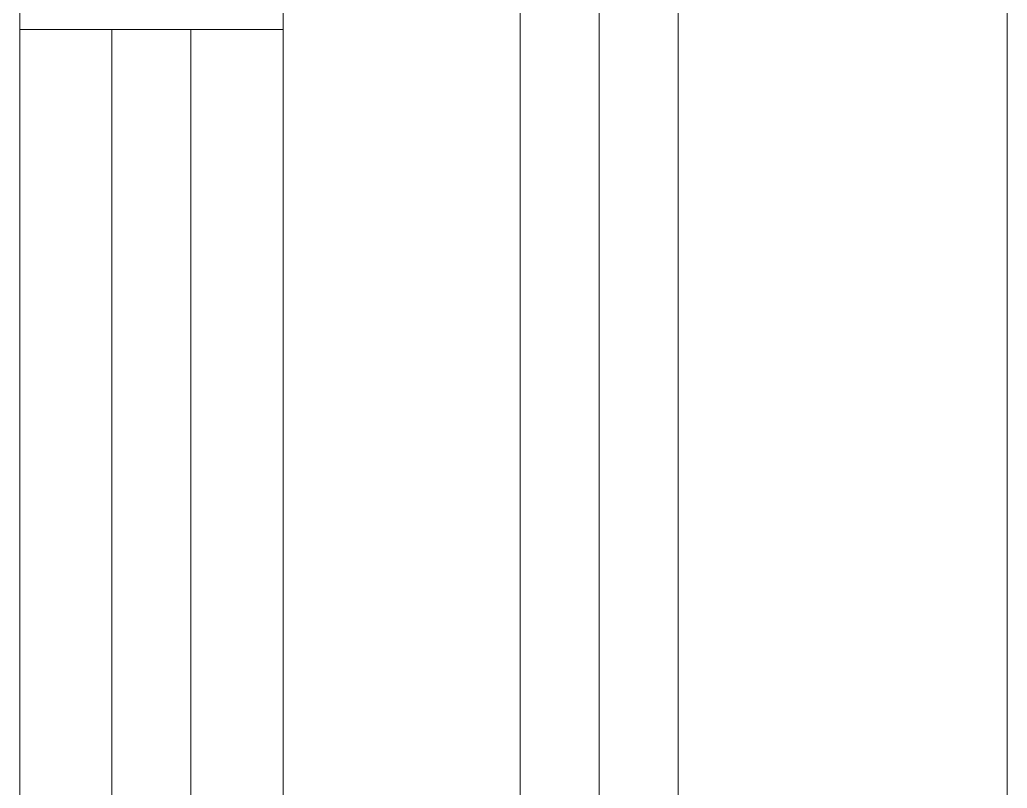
# Model space of a CAD drawing. Header units: millimetres. Extents: x -5300 to 98858, y -5196 to 93886.
# Drawn here: x -150 to 0, y 44802.7 to 44919.5 of the extents above; entities that cross this region are included whole.
import ezdxf

# ---------------------------------------------------------------- set-up
doc = ezdxf.new("R2010")
doc.units = ezdxf.units.MM
doc.layers.add('Двери', color=7, linetype='Continuous', lineweight=18, true_color=0x7f7f7f)
doc.layers.add('Стены', color=7, linetype='Continuous', lineweight=18, true_color=0x7f7f7f)

# ---------------------------------------------------------------- blocks, each defined once
blk = doc.blocks.new('СТН-01 - СТН-01 2-240565-Подвал')
at = {"layer": 'Стены', "color": 254, "true_color": 0xd4d4d4}
blk.add_line((0, 0), (0, 89500), dxfattribs=at)
blk = doc.blocks.new('СТН-01 - СТН-01-240558-Подвал')
at = {"layer": 'Стены', "color": 254, "true_color": 0xd4d4d4}
for p, q in [((-150, 79400), (-150, 43700)), ((-150, 43700), (-150, 79400)), ((-150, 46250), (-150, 43250)), ((-150, 43250), (-150, 46250)), ((-150, 43950), (-150, 45650)), ((-150, 45650), (-150, 43950)), ((-150, 44000), (-150, 45600)), ((-150, 45600), (-150, 44000))]:
    blk.add_line(p, q, dxfattribs=at)
blk = doc.blocks.new('СТН-01 - СТН-01-240562-Подвал')
for name in ['СТН-01 - СТН-01-240558-Подвал', 'СТН-01 - СТН-01 2-240565-Подвал']:
    blk.add_blockref(name, (0, 0))
blk = doc.blocks.new('Дн-9 - Дн-9-240567-Подвал')
at = {"layer": 'Двери', "color": 254, "true_color": 0xd4d4d4}
for p, q in [((-150, 45490), (-150, 44110)), ((-150, 44110), (-150, 45490)), ((-150, 45490), (-150, 44110)), ((-150, 44110), (-150, 45490)), ((-110, 44110), (-110, 45490)), ((-110, 45490), (-110, 44110)), ((-110, 44110), (-110, 45490)), ((-110, 45490), (-110, 44110)), ((-74, 45490), (-74, 44110)), ((-74, 45490), (-74, 44110)), ((-62, 44110), (-62, 45490)), ((-62, 44110), (-62, 45490)), ((-50, 45490), (-50, 44110)), ((-50, 45490), (-50, 44110)), ((-50, 44110), (-50, 45490)), ((-50, 44110), (-50, 45490)), ((-150, 44998), (-150, 44918)), ((-150, 44918), (-150, 44998)), ((-150, 44998), (-150, 44918)), ((-150, 44918), (-150, 44998)), ((-150, 44098), (-150, 44998)), ((-150, 44918), (-150, 44998)), ((-150, 44998), (-150, 44098)), ((-150, 44998), (-150, 44918)), ((-150, 44098), (-150, 44998)), ((-150, 44998), (-150, 44918)), ((-150, 44998), (-150, 44098)), ((-150, 44918), (-150, 44998)), ((-110, 44918), (-110, 44998)), ((-110, 44998), (-110, 44918)), ((-110, 44918), (-110, 44998)), ((-110, 44998), (-110, 44918)), ((-110, 44998), (-110, 44098)), ((-110, 44098), (-110, 44998)), ((-110, 44998), (-110, 44918)), ((-110, 44918), (-110, 44998)), ((-110, 44918), (-110, 44998)), ((-110, 44998), (-110, 44098)), ((-110, 44098), (-110, 44998)), ((-110, 44998), (-110, 44918)), ((-150, 44918), (-150, 44918)), ((-150, 44918), (-150, 44918)), ((-150, 44918), (-150, 44918)), ((-150, 44918), (-110, 44918)), ((-110, 44918), (-150, 44918)), ((-150, 44918), (-150, 44918)), ((-150, 44918), (-110, 44918)), ((-110, 44918), (-150, 44918)), ((-150, 44918), (-150, 44918)), ((-150, 44918), (-110, 44918)), ((-110, 44918), (-150, 44918)), ((-150, 44918), (-150, 44918)), ((-150, 44918), (-110, 44918)), ((-110, 44918), (-150, 44918)), ((-150, 44178), (-150, 44918)), ((-150, 44918), (-150, 44178)), ((-110, 44918), (-150, 44918)), ((-150, 44918), (-110, 44918)), ((-150, 44918), (-150, 44918)), ((-150, 44918), (-110, 44918)), ((-110, 44918), (-150, 44918)), ((-150, 44918), (-150, 44178)), ((-150, 44178), (-150, 44918)), ((-150, 44918), (-150, 44918)), ((-150, 44918), (-150, 44178)), ((-110, 44918), (-150, 44918)), ((-150, 44178), (-150, 44918)), ((-150, 44918), (-110, 44918)), ((-150, 44918), (-150, 44178)), ((-110, 44918), (-150, 44918)), ((-150, 44178), (-150, 44918)), ((-150, 44918), (-110, 44918)), ((-136, 44178), (-136, 44918)), ((-136, 44918), (-124, 44918)), ((-136, 44178), (-136, 44918)), ((-136, 44918), (-136, 44918)), ((-136, 44918), (-136, 44178)), ((-136, 44918), (-136, 44918)), ((-136, 44918), (-124, 44918)), ((-124, 44918), (-136, 44918)), ((-136, 44918), (-136, 44178)), ((-124, 44918), (-136, 44918)), ((-136, 44178), (-136, 44918)), ((-136, 44918), (-124, 44918)), ((-136, 44178), (-136, 44918)), ((-136, 44918), (-136, 44918)), ((-136, 44918), (-136, 44178)), ((-136, 44918), (-136, 44918)), ((-136, 44918), (-124, 44918)), ((-124, 44918), (-136, 44918)), ((-136, 44918), (-136, 44178)), ((-124, 44918), (-136, 44918)), ((-124, 44918), (-124, 44178)), ((-124, 44918), (-124, 44918)), ((-124, 44178), (-124, 44918)), ((-124, 44918), (-124, 44918)), ((-124, 44918), (-124, 44178)), ((-124, 44178), (-124, 44918)), ((-124, 44918), (-124, 44178)), ((-124, 44918), (-124, 44918)), ((-124, 44178), (-124, 44918)), ((-124, 44918), (-124, 44918)), ((-124, 44918), (-124, 44178)), ((-124, 44178), (-124, 44918)), ((-110, 44918), (-110, 44918)), ((-110, 44918), (-110, 44918)), ((-110, 44918), (-110, 44918)), ((-110, 44918), (-110, 44918)), ((-110, 44918), (-110, 44918)), ((-110, 44918), (-110, 44918)), ((-110, 44918), (-110, 44178)), ((-110, 44178), (-110, 44918)), ((-110, 44918), (-110, 44918)), ((-110, 44178), (-110, 44918)), ((-110, 44918), (-110, 44918)), ((-110, 44918), (-110, 44178)), ((-110, 44178), (-110, 44918)), ((-110, 44918), (-110, 44178)), ((-110, 44178), (-110, 44918)), ((-110, 44918), (-110, 44178))]:
    blk.add_line(p, q, dxfattribs=at)
blk = doc.blocks.new('Дн-9 - Дн-9-240571-Подвал')
blk.add_blockref('Дн-9 - Дн-9-240567-Подвал', (0, 0))

msp = doc.modelspace()

# ---------------------------------------------------------------- block references
at = {"layer": 'Двери', "color": 254, "true_color": 0xd4d4d4}
msp.add_blockref('Дн-9 - Дн-9-240571-Подвал', (0, 0), dxfattribs=at)
at = {"layer": 'Стены', "color": 254, "true_color": 0xd4d4d4}
msp.add_blockref('СТН-01 - СТН-01-240562-Подвал', (0, 0), dxfattribs=at)

doc.saveas('drawing.dxf')
